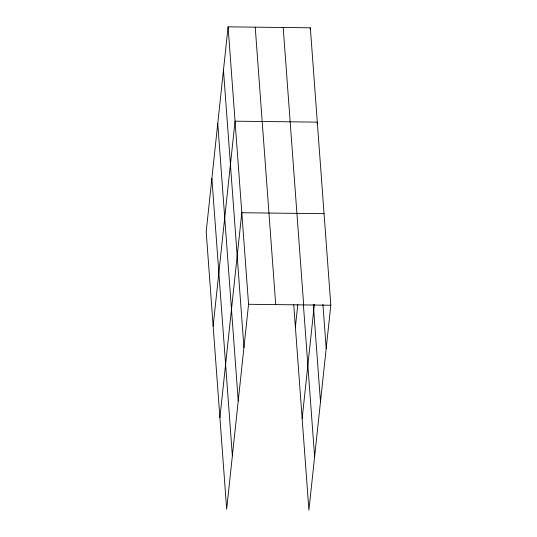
<?xml version="1.0" encoding="UTF-8"?>
<svg xmlns="http://www.w3.org/2000/svg" width="537" height="537" viewBox="0 0 537 537"><rect width="100%" height="100%" fill="white"/><g stroke="black" fill="none" stroke-linecap="round" stroke-linejoin="round"><path stroke-width="0.81" d="M228.091 26.85L206.188 231.762L226.661 509.197L248.564 304.284L228.091 26.85L310.339 27.803L330.812 305.238L308.909 510.15L293.732 304.506M213.149 326.093L235.052 121.181L317.3 122.127L317.119 123.792M219.908 417.645L241.804 212.733L324.053 213.686M310.158 29.468L310.339 27.803M295.397 327.046L297.8 304.539M302.156 418.598L314.353 304.472M248.564 304.284L330.812 305.238M322.932 304.412L326.181 348.526M313.299 304.479L320.482 401.864M283.194 27.488L303.667 304.922M303.371 304.506L314.608 456.812M255.229 27.165L275.703 304.6M223.466 70.139L243.939 347.573M217.76 123.476L238.233 400.911M211.887 178.425L232.36 455.859"/></g></svg>
